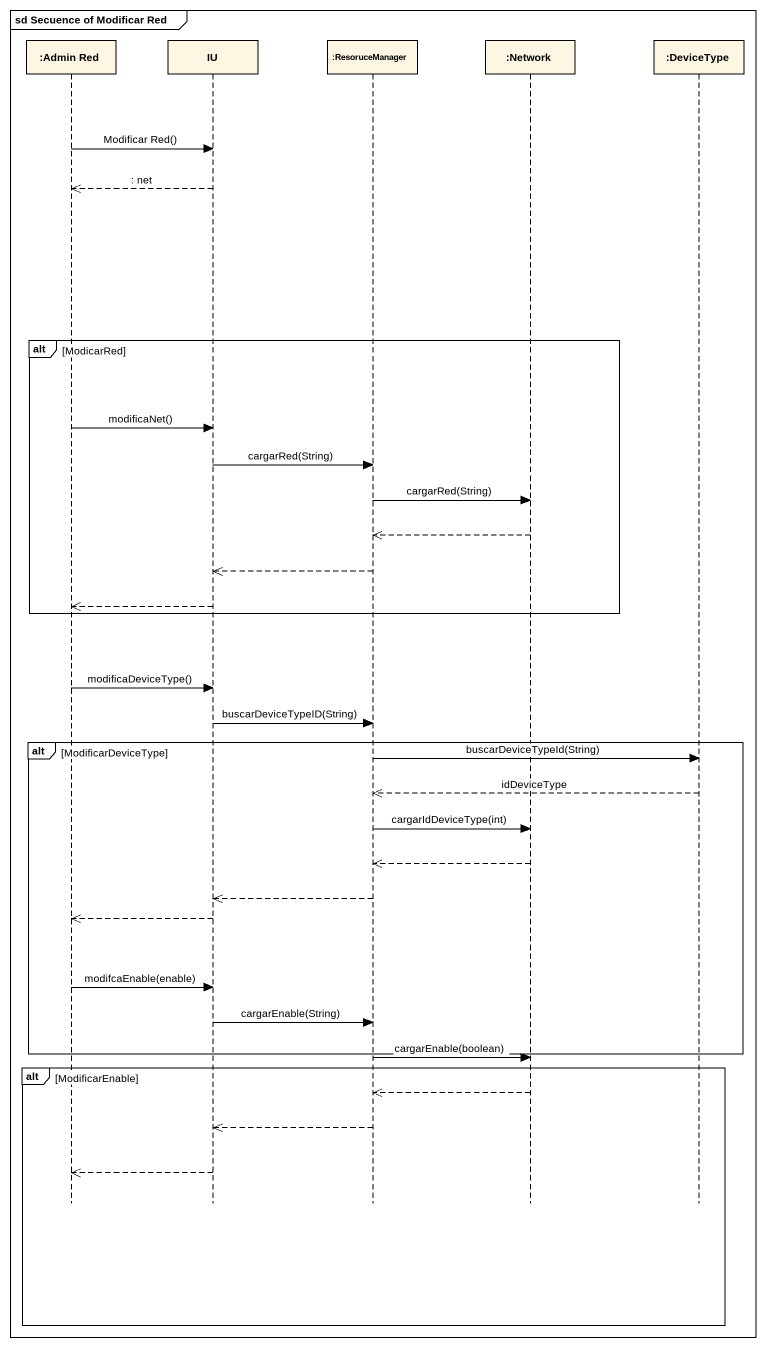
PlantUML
@startuml
mainframe sd Secuence of Modificar Red
hide footbox
participant ":Admin Red" as Admin_Red
participant IU
participant ":ResoruceManager" as ResoruceManager
participant ":Network" as Network_
participant ":DeviceType" as DeviceType

Admin_Red -> IU : Modificar Red()
IU -->> Admin_Red : : net
alt ModicarRed
  Admin_Red -> IU : modificaNet()
  IU -> ResoruceManager : cargarRed(String)
  ResoruceManager -> Network_ : cargarRed(String)
  Network_ -->> ResoruceManager
  ResoruceManager -->> IU
  IU -->> Admin_Red
end
Admin_Red -> IU : modificaDeviceType()
IU -> ResoruceManager : buscarDeviceTypeID(String)
alt ModificarDeviceType
  ResoruceManager -> DeviceType : buscarDeviceTypeId(String)
  DeviceType -->> ResoruceManager : idDeviceType
  ResoruceManager -> Network_ : cargarIdDeviceType(int)
  Network_ -->> ResoruceManager
  ResoruceManager -->> IU
  IU -->> Admin_Red
  Admin_Red -> IU : modifcaEnable(enable)
  IU -> ResoruceManager : cargarEnable(String)
end
ResoruceManager -> Network_ : cargarEnable(boolean)
alt ModificarEnable
  Network_ -->> ResoruceManager
  ResoruceManager -->> IU
  IU -->> Admin_Red
end
@enduml
